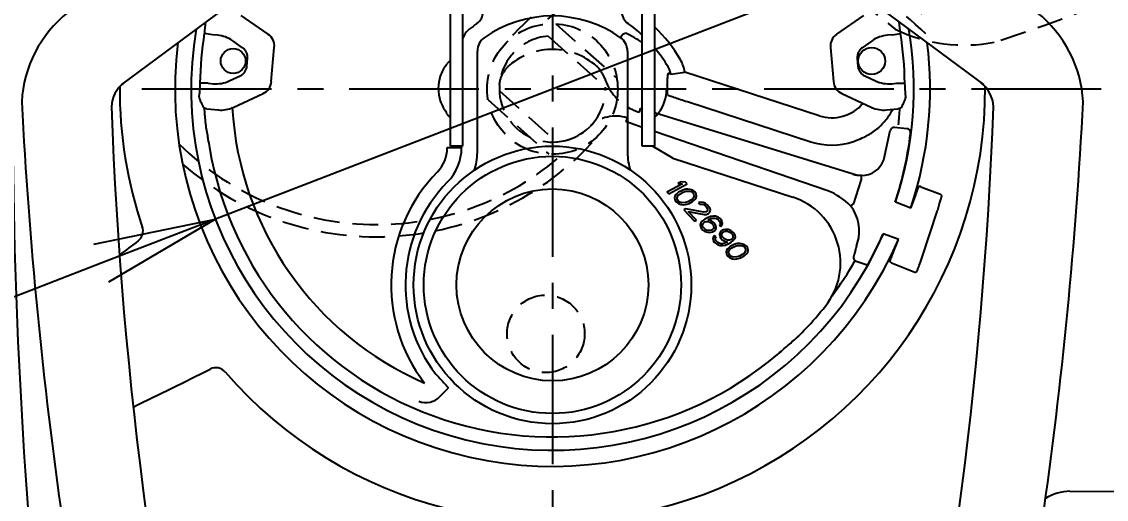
# Model space of a CAD drawing. Extents: x 230 to 4050, y 0 to 2754.
# Drawn here: x 933 to 1198.7, y 2117.4 to 2234.4 of the extents above; entities that cross this region are included whole.
import ezdxf

# ---------------------------------------------------------------- set-up
doc = ezdxf.new("R2010")
doc.units = 0
doc.header["$PDMODE"] = 3
doc.linetypes.add('CENTER', pattern=[50.8, 31.75, -6.35, 6.35, -6.35])
doc.linetypes.add('HIDDEN', pattern=[9.525, 6.35, -3.175])
doc.layers.get('0').update_dxf_attribs({"linetype": 'CONTINUOUS'})
doc.layers.get('DEFPOINTS').update_dxf_attribs({"linetype": 'CONTINUOUS'})
for name, color, linetype in [('DANMEN', 7, 'CONTINUOUS'), ('KIKI-2D2', 7, 'CONTINUOUS'), ('SUNPOU', 7, 'CONTINUOUS')]:
    doc.layers.add(name, color=color, linetype=linetype)
doc.styles.get("Standard").update_dxf_attribs({"font": 'romans.shx', "bigfont": 'extfont.shx'})
doc.dimstyles.get("Standard").update_dxf_attribs({"dimscale": 10, "dimtxt": 2, "dimasz": 3, "dimexe": 1, "dimexo": 1, "dimgap": 0.6, "dimtad": 3, "dimdec": 0, "dimzin": 0, "dimdsep": 46, "dimtxsty": 'STANDARD', "dimblk1": 'OPEN', "dimblk2": 'OPEN', "dimsah": 1, "dimcen": 1.5, "dimadec": 0, "dimazin": 0, "dimtfac": 1, "dimtdec": 0, "dimtmove": 0, "dimatfit": 0, "dimldrblk": 'DOTSMALL', "dimfxl": 1, "dimtvp": 1, "dimtolj": 1, "dimtzin": 0, "dimarcsym": 0})

# ---------------------------------------------------------------- blocks, each defined once
blk = doc.blocks.new('_OPEN')
at = {"color": 0, "linetype": 'ByBlock'}
for p, q in [((-1, 0.1667), (0, 0)), ((0, 0), (-1, -0.1667)), ((0, 0), (-1, 0))]:
    blk.add_line(p, q, dxfattribs=at)
blk = doc.blocks.new('*D29')
at = {"layer": 'DEFPOINTS', "color": 0}
for p in [(1145.61, 2249.82), (980.48, 2186.08)]:
    blk.add_point(p, dxfattribs=at)
at = {"layer": 'SUNPOU', "color": 0, "lineweight": -2}
for p, q in [((1173.59, 2260.63), (1201.58, 2271.43)), ((1145.61, 2249.82), (980.48, 2186.08)), ((952.5, 2175.27), (750.02, 2097.1))]:
    blk.add_line(p, q, dxfattribs=at)
at = {"layer": 'SUNPOU', "color": 0, "lineweight": -2, "xscale": 30, "yscale": 30, "zscale": 30}
for p, rotation in [((1145.61, 2249.82), 201.1096331378531), ((980.48, 2186.08), 21.10963313785311)]:
    blk.add_blockref('_OPEN', p, dxfattribs=dict(at, rotation=rotation))
at = {"layer": 'SUNPOU', "color": 0, "insert": (782.28, 2126.71), "char_height": 20, "attachment_point": 5, "rotation": 21.1096}
blk.add_mtext('\\A1;∅177', dxfattribs=at)
blk = doc.blocks.new('_DotSmall')
at = {"color": 0, "linetype": 'ByBlock', "const_width": 0.5}
blk.add_lwpolyline([(-0.0625, 0, 1), (0.0625, 0, 1)], format="xyb", close=True, dxfattribs=at)
blk = doc.blocks.new('*D27')
at = {"layer": 'DEFPOINTS', "color": 0}
for p in [(899.55, 2557.95), (667.5, 1962.95), (940.05, 1962.95)]:
    blk.add_point(p, dxfattribs=at)
at = {"layer": 'SUNPOU', "color": 0, "lineweight": -2}
for p, q in [((889.55, 2557.95), (657.5, 2557.95)), ((667.5, 2527.95), (667.5, 1992.95)), ((930.05, 1962.95), (657.5, 1962.95))]:
    blk.add_line(p, q, dxfattribs=at)
at = {"layer": 'SUNPOU', "color": 0, "lineweight": -2, "xscale": 30, "yscale": 30, "zscale": 30}
for p, rotation in [((667.5, 2557.95), 90), ((667.5, 1962.95), 270)]:
    blk.add_blockref('_OPEN', p, dxfattribs=dict(at, rotation=rotation))
at = {"layer": 'SUNPOU', "color": 0, "insert": (651.5, 2260.45), "char_height": 20, "attachment_point": 5, "rotation": 90}
blk.add_mtext('\\A1;595', dxfattribs=at)
blk = doc.blocks.new('*D28')
at = {"layer": 'DEFPOINTS', "color": 0}
for p in [(1299.77, 2204.34), (899.55, 2017.95), (1299.77, 1895.8)]:
    blk.add_point(p, dxfattribs=at)
at = {"layer": 'SUNPOU', "color": 0, "lineweight": -2}
for p, q in [((1299.77, 2194.34), (1299.77, 1885.8)), ((899.55, 2007.95), (899.55, 1885.8)), ((929.55, 1895.8), (1269.77, 1895.8))]:
    blk.add_line(p, q, dxfattribs=at)
at = {"layer": 'SUNPOU', "color": 0, "lineweight": -2, "xscale": 30, "yscale": 30, "zscale": 30, "rotation": 180}
blk.add_blockref('_OPEN', (899.55, 1895.8), dxfattribs=at)
at = {"layer": 'SUNPOU', "color": 0, "lineweight": -2, "xscale": 30, "yscale": 30, "zscale": 30}
blk.add_blockref('_OPEN', (1299.77, 1895.8), dxfattribs=at)
at = {"layer": 'SUNPOU', "color": 0, "insert": (1099.66, 1911.8), "char_height": 20, "attachment_point": 5}
blk.add_mtext('\\A1;400', dxfattribs=at)

msp = doc.modelspace()

# ---------------------------------------------------------------- linework, layer by layer
at = {"layer": 'DANMEN', "color": 2, "linetype": 'CENTER'}
for p, q in [((1063.05, 2564.16), (1063.05, 2048.64)), ((1197.45, 2217.95), (960.1, 2217.95)), ((1197.45, 2217.95), (960.1, 2217.95))]:
    msp.add_line(p, q, dxfattribs=at)
at = {"layer": 'DANMEN', "color": 4, "linetype": 'HIDDEN'}
msp.add_line((1055.62, 2305.09), (1147.04, 2232.59), dxfattribs=at)
at = {"layer": 'DANMEN', "color": 1, "linetype": 'HIDDEN'}
for p, q in [((1063.92, 2233.93), (1078.82, 2220.62)), ((1062.04, 2230.91), (1076.04, 2218.42)), ((1050.05, 2217.48), (1064.05, 2204.99)), ((1047.27, 2215.28), (1062.17, 2201.97)), ((1081.11, 2209.9), (1081.43, 2210.83)), ((1081.43, 2209.8), (1081.11, 2209.9)), ((1094.88, 2194.75), (1091.1, 2192.7)), ((1091.53, 2192.25), (1096.08, 2194.71)), ((1094.55, 2195.25), (1093.77, 2194.83)), ((1093.77, 2194.83), (1094.88, 2194.75)), ((1095.65, 2195.17), (1094.55, 2195.25)), ((1096.08, 2194.71), (1095.65, 2195.17)), ((1091.1, 2192.7), (1091.53, 2192.25)), ((1093.31, 2192.07), (1093.07, 2191.71)), ((1093.53, 2192.3), (1093.31, 2192.07)), ((1093.94, 2192.64), (1093.53, 2192.3)), ((1093.6, 2191.31), (1093.89, 2191.92)), ((1093.89, 2191.92), (1094.4, 2192.31)), ((1094.82, 2193.11), (1093.94, 2192.64)), ((1094.4, 2192.31), (1095.08, 2192.68)), ((1095.37, 2193.3), (1094.82, 2193.11)), ((1095.08, 2192.68), (1095.73, 2192.92)), ((1095.73, 2193.38), (1095.37, 2193.3)), ((1096.26, 2193.44), (1095.73, 2193.38)), ((1095.73, 2192.92), (1096.6, 2192.93)), ((1096.77, 2193.37), (1096.26, 2193.44)), ((1096.6, 2192.93), (1097.01, 2192.81)), ((1097.42, 2193.15), (1096.77, 2193.37)), ((1097.01, 2192.81), (1097.46, 2192.49)), ((1097.95, 2192.75), (1097.42, 2193.15)), ((1097.46, 2192.49), (1097.72, 2192.05)), ((1097.72, 2192.05), (1097.74, 2191.72)), ((1098.28, 2192.24), (1097.95, 2192.75)), ((1098.35, 2191.71), (1098.28, 2192.24)), ((1093.07, 2191.71), (1092.99, 2191.32)), ((1092.99, 2191.32), (1093.06, 2190.79)), ((1093.06, 2190.79), (1093.39, 2190.28)), ((1093.39, 2190.28), (1093.92, 2189.88)), ((1093.62, 2190.97), (1093.6, 2191.31)), ((1093.88, 2190.54), (1093.62, 2190.97)), ((1094.33, 2190.22), (1093.88, 2190.54)), ((1093.92, 2189.88), (1094.57, 2189.66)), ((1094.74, 2190.1), (1094.33, 2190.22)), ((1094.57, 2189.66), (1095.08, 2189.59)), ((1095.61, 2190.11), (1094.74, 2190.1)), ((1095.08, 2189.59), (1095.61, 2189.65)), ((1096.26, 2190.35), (1095.61, 2190.11)), ((1095.61, 2189.65), (1095.97, 2189.73)), ((1095.97, 2189.73), (1096.52, 2189.92)), ((1096.94, 2190.72), (1096.26, 2190.35)), ((1096.52, 2189.92), (1097.4, 2190.39)), ((1097.45, 2191.11), (1096.94, 2190.72)), ((1097.4, 2190.39), (1097.81, 2190.73)), ((1097.74, 2191.72), (1097.45, 2191.11)), ((1097.81, 2190.73), (1098.03, 2190.96)), ((1098.03, 2190.96), (1098.27, 2191.32)), ((1098.27, 2191.32), (1098.35, 2191.71)), ((1099.27, 2190.26), (1098.81, 2190.13)), ((1098.81, 2190.13), (1099.17, 2189.75)), ((1099.17, 2189.75), (1099.61, 2189.76)), ((1099.95, 2190.17), (1099.27, 2190.26)), ((1099.61, 2189.76), (1100.02, 2189.64)), ((1100.43, 2189.97), (1099.95, 2190.17)), ((1100.02, 2189.64), (1100.47, 2189.31)), ((1101.03, 2189.5), (1100.43, 2189.97)), ((1100.47, 2189.31), (1100.76, 2189.01)), ((1101.31, 2189.19), (1101.03, 2189.5)), ((1101.65, 2188.69), (1101.31, 2189.19)), ((1095.74, 2188.58), (1095.26, 2188.32)), ((1095.26, 2188.32), (1097.84, 2185.59)), ((1100.17, 2187.77), (1095.74, 2188.58)), ((1098.32, 2185.86), (1096.31, 2187.97)), ((1096.31, 2187.97), (1100.24, 2187.24)), ((1100.7, 2187.83), (1100.17, 2187.77)), ((1100.24, 2187.24), (1100.67, 2187.24)), ((1100.67, 2187.24), (1101.13, 2187.38)), ((1100.89, 2187.94), (1100.7, 2187.83)), ((1100.76, 2189.01), (1101.02, 2188.58)), ((1101.04, 2188.24), (1100.89, 2187.94)), ((1101.02, 2188.58), (1101.04, 2188.24)), ((1101.77, 2186.7), (1101.02, 2186.41)), ((1101.13, 2187.38), (1101.32, 2187.48)), ((1101.32, 2187.48), (1101.64, 2187.77)), ((1101.64, 2187.77), (1101.74, 2188.28)), ((1101.74, 2188.28), (1101.65, 2188.69)), ((1102.4, 2186.81), (1101.77, 2186.7)), ((1103, 2186.79), (1102.4, 2186.81)), ((1103.65, 2186.57), (1103, 2186.79)), ((1104.11, 2186.24), (1103.65, 2186.57)), ((1097.84, 2185.59), (1098.32, 2185.86)), ((1099.4, 2185.18), (1099.23, 2184.74)), ((1099.23, 2184.74), (1099.29, 2184.21)), ((1099.29, 2184.21), (1099.56, 2183.78)), ((1099.74, 2185.59), (1099.4, 2185.18)), ((1100.35, 2186.04), (1099.74, 2185.59)), ((1099.83, 2184.73), (1099.98, 2185.04)), ((1099.85, 2184.4), (1099.83, 2184.73)), ((1099.97, 2184.12), (1099.85, 2184.4)), ((1100.47, 2183.59), (1099.97, 2184.12)), ((1099.98, 2185.04), (1100.2, 2185.27)), ((1100.2, 2185.27), (1100.49, 2185.43)), ((1101.02, 2186.41), (1100.35, 2186.04)), ((1100.49, 2185.43), (1100.85, 2185.51)), ((1100.85, 2185.51), (1101.18, 2185.46)), ((1101.18, 2185.46), (1101.59, 2185.34)), ((1101.19, 2185.92), (1101.38, 2186.03)), ((1102.01, 2185.68), (1101.19, 2185.92)), ((1101.38, 2186.03), (1102.04, 2186.27)), ((1101.59, 2185.34), (1101.91, 2185.17)), ((1101.91, 2185.17), (1102.41, 2184.64)), ((1102.46, 2185.35), (1102.01, 2185.68)), ((1102.04, 2186.27), (1102.4, 2186.35)), ((1102.4, 2186.35), (1102.83, 2186.35)), ((1102.41, 2184.64), (1102.52, 2184.36)), ((1102.82, 2184.97), (1102.46, 2185.35)), ((1102.55, 2184.03), (1102.5, 2183.77)), ((1102.52, 2184.36), (1102.55, 2184.03)), ((1103.08, 2184.54), (1102.82, 2184.97)), ((1102.83, 2186.35), (1103.24, 2186.23)), ((1103.07, 2183.62), (1103.15, 2184.01)), ((1103.15, 2184.01), (1103.08, 2184.54)), ((1103.24, 2186.23), (1103.55, 2186.06)), ((1103.55, 2186.06), (1103.98, 2185.6)), ((1104.12, 2184.99), (1103.97, 2184.68)), ((1103.97, 2184.68), (1104.33, 2184.31)), ((1103.98, 2185.6), (1104.1, 2185.33)), ((1104.1, 2185.33), (1104.12, 2184.99)), ((1104.39, 2185.94), (1104.11, 2186.24)), ((1104.33, 2184.31), (1104.55, 2184.54)), ((1104.66, 2185.51), (1104.39, 2185.94)), ((1104.55, 2184.54), (1104.72, 2184.98)), ((1104.72, 2184.98), (1104.66, 2185.51)), ((1099.56, 2183.78), (1099.91, 2183.4)), ((1099.91, 2183.4), (1100.37, 2183.07)), ((1100.37, 2183.07), (1101.02, 2182.85)), ((1100.78, 2183.41), (1100.47, 2183.59)), ((1101.19, 2183.29), (1100.78, 2183.41)), ((1101.02, 2182.85), (1101.62, 2182.84)), ((1101.62, 2183.3), (1101.19, 2183.29)), ((1101.99, 2183.38), (1101.62, 2183.3)), ((1101.62, 2182.84), (1102.25, 2182.95)), ((1102.28, 2183.54), (1101.99, 2183.38)), ((1102.25, 2182.95), (1102.73, 2183.21)), ((1102.5, 2183.77), (1102.28, 2183.54)), ((1102.55, 2181.85), (1102.38, 2181.42)), ((1102.38, 2181.42), (1102.45, 2180.88)), ((1102.77, 2182.09), (1102.55, 2181.85)), ((1102.73, 2183.21), (1103.07, 2183.62)), ((1103.13, 2181.71), (1102.77, 2182.09)), ((1102.98, 2181.4), (1103.13, 2181.71)), ((1103, 2181.07), (1102.98, 2181.4)), ((1104.13, 2182.82), (1103.95, 2182.39)), ((1103.95, 2182.39), (1104.02, 2181.85)), ((1104.02, 2181.85), (1104.28, 2181.42)), ((1104.47, 2183.24), (1104.13, 2182.82)), ((1104.28, 2181.42), (1104.64, 2181.04)), ((1104.85, 2183.45), (1104.47, 2183.24)), ((1104.56, 2182.37), (1104.7, 2182.68)), ((1104.58, 2182.04), (1104.56, 2182.37)), ((1104.7, 2181.76), (1104.58, 2182.04)), ((1104.7, 2182.68), (1104.92, 2182.91)), ((1105.2, 2181.23), (1104.7, 2181.76)), ((1105.48, 2183.56), (1104.85, 2183.45)), ((1104.92, 2182.91), (1105.12, 2183.02)), ((1105.12, 2183.02), (1105.48, 2183.1)), ((1105.51, 2181.05), (1105.2, 2181.23)), ((1106.08, 2183.54), (1105.48, 2183.56)), ((1105.48, 2183.1), (1105.91, 2183.1)), ((1105.91, 2183.1), (1106.32, 2182.98)), ((1106.73, 2183.32), (1106.08, 2183.54)), ((1106.32, 2182.98), (1106.63, 2182.81)), ((1106.63, 2182.81), (1107.13, 2182.28)), ((1107.19, 2182.99), (1106.73, 2183.32)), ((1107.13, 2181.36), (1106.91, 2181.12)), ((1107.13, 2182.28), (1107.25, 2182)), ((1107.27, 2181.67), (1107.13, 2181.36)), ((1107.55, 2182.62), (1107.19, 2182.99)), ((1107.25, 2182), (1107.27, 2181.67)), ((1107.81, 2182.18), (1107.55, 2182.62)), ((1107.7, 2181.21), (1107.88, 2181.65)), ((1107.88, 2181.65), (1107.81, 2182.18)), ((1102.45, 2180.88), (1102.71, 2180.45)), ((1102.71, 2180.45), (1103, 2180.15)), ((1103.12, 2180.79), (1103, 2181.07)), ((1103, 2180.15), (1103.45, 2179.82)), ((1103.55, 2180.34), (1103.12, 2180.79)), ((1103.45, 2179.82), (1104.1, 2179.6)), ((1103.86, 2180.16), (1103.55, 2180.34)), ((1104.27, 2180.04), (1103.86, 2180.16)), ((1104.1, 2179.6), (1104.7, 2179.59)), ((1104.71, 2180.05), (1104.27, 2180.04)), ((1104.64, 2181.04), (1105.1, 2180.72)), ((1104.7, 2179.59), (1105.33, 2179.7)), ((1105.07, 2180.13), (1104.71, 2180.05)), ((1105.72, 2180.37), (1105.07, 2180.13)), ((1105.1, 2180.72), (1105.91, 2180.47)), ((1105.33, 2179.7), (1106.08, 2179.99)), ((1105.92, 2180.93), (1105.51, 2181.05)), ((1105.92, 2178.76), (1105.68, 2178.4)), ((1105.91, 2180.47), (1105.72, 2180.37)), ((1106.35, 2180.94), (1105.92, 2180.93)), ((1106.14, 2178.99), (1105.92, 2178.76)), ((1106.08, 2179.99), (1106.76, 2180.36)), ((1106.55, 2179.33), (1106.14, 2178.99)), ((1106.21, 2178), (1106.5, 2178.62)), ((1106.71, 2181.02), (1106.35, 2180.94)), ((1106.5, 2178.62), (1107.01, 2179.01)), ((1107.43, 2179.8), (1106.55, 2179.33)), ((1106.91, 2181.12), (1106.71, 2181.02)), ((1106.76, 2180.36), (1107.36, 2180.8)), ((1107.01, 2179.01), (1107.69, 2179.37)), ((1107.36, 2180.8), (1107.7, 2181.21)), ((1107.98, 2179.99), (1107.43, 2179.8)), ((1107.69, 2179.37), (1108.34, 2179.61)), ((1108.34, 2180.07), (1107.98, 2179.99)), ((1108.87, 2180.13), (1108.34, 2180.07)), ((1108.34, 2179.61), (1109.21, 2179.62)), ((1109.38, 2180.06), (1108.87, 2180.13)), ((1109.21, 2179.62), (1109.62, 2179.5)), ((1110.03, 2179.84), (1109.38, 2180.06)), ((1109.62, 2179.5), (1110.07, 2179.18)), ((1110.56, 2179.44), (1110.03, 2179.84)), ((1110.07, 2179.18), (1110.33, 2178.75)), ((1110.33, 2178.75), (1110.35, 2178.41)), ((1110.89, 2178.93), (1110.56, 2179.44)), ((1110.96, 2178.4), (1110.89, 2178.93)), ((1105.68, 2178.4), (1105.6, 2178.01)), ((1105.6, 2178.01), (1105.67, 2177.48)), ((1105.67, 2177.48), (1106, 2176.97)), ((1106, 2176.97), (1106.53, 2176.57)), ((1106.23, 2177.67), (1106.21, 2178)), ((1106.49, 2177.24), (1106.23, 2177.67)), ((1106.94, 2176.91), (1106.49, 2177.24)), ((1106.53, 2176.57), (1107.18, 2176.35)), ((1107.35, 2176.79), (1106.94, 2176.91)), ((1107.18, 2176.35), (1107.69, 2176.28)), ((1108.22, 2176.8), (1107.35, 2176.79)), ((1107.69, 2176.28), (1108.22, 2176.34)), ((1108.87, 2177.04), (1108.22, 2176.8)), ((1108.22, 2176.34), (1108.58, 2176.42)), ((1108.58, 2176.42), (1109.13, 2176.61)), ((1109.55, 2177.41), (1108.87, 2177.04)), ((1109.13, 2176.61), (1110.01, 2177.08)), ((1110.06, 2177.8), (1109.55, 2177.41)), ((1110.01, 2177.08), (1110.42, 2177.42)), ((1110.35, 2178.41), (1110.06, 2177.8)), ((1110.42, 2177.42), (1110.64, 2177.65)), ((1110.64, 2177.65), (1110.88, 2178.01)), ((1110.88, 2178.01), (1110.96, 2178.4))]:
    msp.add_line(p, q, dxfattribs=at)
for centre, radius in [((1063.05, 2217.95), 16), ((1061.43, 2157.97), 9.5)]:
    msp.add_circle(centre, radius, dxfattribs=at)
at = {"layer": 'DANMEN', "color": 4, "linetype": 'HIDDEN'}
for centre, radius, start, end in [((1029.78, 2660.55), 453.82, 288.384, 310.7993), ((1163.86, 2266.93), 38.23, 243.9078, 281.2057)]:
    msp.add_arc(centre, radius, start, end, dxfattribs=at)
at = {"layer": 'DANMEN', "color": 1, "linetype": 'HIDDEN'}
for centre, radius, start, end in [((1106.18, 2182.01), 72.14, 48.8658, 139.7656), ((1106.18, 2182.01), 69.14, 45.6753, 131.6036), ((1063.05, 2217.95), 13, 94.4317, 182.0578), ((1063.06, 2211.43), 16.23, 48.0604, 130.4107), ((1057.12, 2218.41), 7.06, 130.4913, 150.5172), ((1063.05, 2217.95), 13, 175.5249, 314.7149), ((1063.05, 2217.95), 13, 274.4317, 2.0578), ((1088.18, 2224.66), 13, 198.5975, 238.6998), ((1078.52, 2202.32), 9, 71.1525, 134.7151), ((1019.91, 2253.88), 72.13, 228.86, 319.7679), ((1019.91, 2253.88), 69.13, 225.6688, 311.6059)]:
    msp.add_arc(centre, radius, start, end, dxfattribs=at)
for points in [[(1050.09, 2218.96), (1050.16, 2219.98), (1050.48, 2221), (1050.98, 2221.89)], [(1075.86, 2220.52), (1075.48, 2221.65), (1074.79, 2222.7), (1073.9, 2223.5)]]:
    msp.add_open_spline(points, degree=3, dxfattribs=at)
at = {"layer": 'KIKI-2D2', "color": 2}
for p, q in [((1038.05, 2203.96), (1038.05, 2369.96)), ((1041.05, 2369.96), (1041.05, 2203.96)), ((1085.05, 2203.96), (1085.05, 2369.96)), ((1088.05, 2369.96), (1088.05, 2203.96)), ((1038.05, 2278.85), (957.47, 2219.04)), ((1088.05, 2278.85), (1168.63, 2219.04)), ((993.43, 2231.35), (986.81, 2235.98)), ((1139.28, 2235.98), (1132.67, 2231.35)), ((979.76, 2231.24), (977.79, 2231.55)), ((980.98, 2231.13), (979.76, 2231.24)), ((987.16, 2228.07), (984.73, 2229.76)), ((1080.32, 2231.34), (1079.74, 2230.53)), ((1141.36, 2229.76), (1138.94, 2228.07)), ((1146.33, 2231.24), (1145.12, 2231.13)), ((1146.33, 2231.24), (1148.31, 2231.55)), ((994.19, 2219.77), (994.93, 2228.14)), ((1044.67, 2202.4), (1044.67, 2227.26)), ((1081.43, 2227.26), (1081.43, 2202.4)), ((1131.17, 2228.14), (1131.9, 2219.77)), ((988.22, 2223.57), (988.38, 2225.44)), ((1037.05, 2223.85), (1037.7, 2224.62)), ((1037.05, 2223.85), (1037.05, 2223.85)), ((1137.71, 2225.44), (1137.88, 2223.57)), ((983.88, 2219.94), (986.56, 2221.19)), ((1092.03, 2221.56), (1095.48, 2222.08)), ((1128.37, 2211.39), (1095.48, 2222.08)), ((1139.54, 2221.19), (1142.22, 2219.94)), ((978.72, 2219.35), (976.72, 2219.38)), ((978.72, 2219.35), (979.94, 2219.25)), ((1091.18, 2218.84), (1091.18, 2216.82)), ((1146.16, 2219.25), (1147.37, 2219.35)), ((1147.37, 2219.35), (1149.37, 2219.38)), ((984.84, 2213.46), (992.17, 2216.87)), ((1092.65, 2216), (1092.71, 2215.98)), ((1133.93, 2216.87), (1141.25, 2213.46)), ((984.62, 2213.41), (984.56, 2213.35)), ((984.62, 2213.41), (984.59, 2213.36)), ((1084.35, 2212.24), (1084.64, 2213.18)), ((1085.05, 2213.06), (1084.64, 2213.18)), ((1096.11, 2214.85), (1126.31, 2205.04)), ((978.43, 2213.07), (981.24, 2212.82)), ((1037.05, 2212.3), (1037.05, 2212.08)), ((1137.8, 2196.78), (1088.05, 2212.13)), ((1144.86, 2212.82), (1147.67, 2213.07)), ((1085.05, 2208.56), (1081.43, 2209.8)), ((1149.89, 2208.2), (1146.87, 2208.53)), ((1130.52, 2193.04), (1088.05, 2207.54)), ((1144.21, 2200.62), (1145.78, 2207.75)), ((1037.3, 2203.59), (1040.8, 2203.59)), ((1041.05, 2203.96), (1038.05, 2203.96)), ((1040.8, 2203.96), (1040.8, 2203.59)), ((1088.05, 2203.96), (1085.05, 2203.96)), ((1092.56, 2201.01), (1087.54, 2203.96)), ((1092.56, 2201.01), (1121.9, 2191.48)), ((1138.03, 2193.5), (1138.77, 2195.76)), ((1130.52, 2193.04), (1130.52, 2193.04)), ((1136.87, 2189.94), (1138.03, 2193.5)), ((1152.14, 2192.47), (1150.79, 2188.76)), ((1152.01, 2192.12), (1151.87, 2191.74)), ((1152.25, 2192.77), (1152.14, 2192.47)), ((1152.35, 2193.03), (1152.25, 2192.77)), ((1152.43, 2193.25), (1152.35, 2193.03)), ((1153.26, 2194.01), (1153.17, 2194.03)), ((1153.26, 2194.01), (1158.09, 2192.15)), ((1150.82, 2188.75), (1147.09, 2190.22)), ((1153.54, 2176.53), (1157.34, 2188.19)), ((1147.88, 2181.07), (1144.07, 2182.5)), ((1137.55, 2179.49), (1137.8, 2180.34)), ((1146.29, 2177.23), (1147.85, 2181.08)), ((1145.98, 2176.46), (1146.06, 2176.67)), ((1146.06, 2176.67), (1146.17, 2176.93)), ((1146.17, 2176.93), (1146.29, 2177.23)), ((1146.43, 2177.57), (1146.58, 2177.95)), ((1153.19, 2175.53), (1153.36, 2176.01)), ((1153.36, 2176.01), (1153.54, 2176.53)), ((1137.49, 2175.74), (1139.91, 2174.96)), ((1146.09, 2175.33), (1146.01, 2175.38)), ((1146.09, 2175.33), (1151.86, 2173.12)), ((1152.52, 2173.7), (1152.59, 2173.88)), ((1152.59, 2173.88), (1152.67, 2174.1)), ((1152.67, 2174.1), (1152.77, 2174.38)), ((1152.77, 2174.38), (1152.89, 2174.71)), ((1152.89, 2174.71), (1153.03, 2175.09)), ((1153.03, 2175.09), (1153.19, 2175.53)), ((1151.86, 2173.12), (1152.02, 2173.09)), ((1035.48, 2142.65), (1037.61, 2144.76)), ((1189.83, 2119.4), (1208.89, 2119.38))]:
    msp.add_line(p, q, dxfattribs=at)
for points in [[(1153.17, 2194.03), (1152.98, 2194.03), (1152.82, 2193.97), (1152.71, 2193.88), (1152.65, 2193.8), (1152.63, 2193.75), (1152.61, 2193.72), (1152.6, 2193.68), (1152.58, 2193.65), (1152.56, 2193.6), (1152.54, 2193.55), (1152.52, 2193.49), (1152.49, 2193.42), (1152.43, 2193.25)], [(1137.55, 2179.49), (1137.47, 2179.2), (1137.38, 2178.91), (1137.31, 2178.65), (1137.23, 2178.4), (1137.17, 2178.17), (1137.11, 2177.96), (1137.05, 2177.77), (1137.01, 2177.6), (1136.96, 2177.45), (1136.93, 2177.32), (1136.9, 2177.21), (1136.87, 2177.12), (1136.85, 2177.04), (1136.84, 2176.98), (1136.82, 2176.92), (1136.81, 2176.83), (1136.8, 2176.69), (1136.82, 2176.5), (1136.89, 2176.3), (1137, 2176.1), (1137.16, 2175.93), (1137.36, 2175.8), (1137.49, 2175.74)], [(1146.01, 2175.38), (1145.87, 2175.5), (1145.79, 2175.65), (1145.77, 2175.8), (1145.78, 2175.9), (1145.79, 2175.95), (1145.8, 2175.98), (1145.81, 2176.02), (1145.83, 2176.06), (1145.84, 2176.1), (1145.86, 2176.15), (1145.89, 2176.22), (1145.91, 2176.29), (1145.98, 2176.46)], [(1152.02, 2173.09), (1152.18, 2173.14), (1152.3, 2173.22), (1152.35, 2173.29), (1152.37, 2173.33), (1152.38, 2173.36), (1152.39, 2173.38), (1152.41, 2173.42), (1152.43, 2173.46), (1152.44, 2173.51), (1152.47, 2173.56), (1152.52, 2173.7)]]:
    msp.add_lwpolyline(points, dxfattribs=at)
for centre, radius in [((984.85, 2224.81), 3.05), ((1141.25, 2224.81), 3.31), ((1141.25, 2224.81), 3.31), ((1063.05, 2169.96), 34), ((1063.05, 2169.96), 31.5), ((1063.05, 2169.96), 23.5)]:
    msp.add_circle(centre, radius, dxfattribs=at)
for centre, radius, start, end in [((2330.72, 2217.97), 1399.95, 174.93166, 186.79822), ((963.08, 2213.17), 30.08, 128.5016, 176.8927), ((1062.9, 2223.49), 85.49, 172.6946, 174.5857), ((1042.55, 2236.86), 3.5, 304.4743, 359.9973), ((1063.05, 2206.98), 28.86, 54.6574, 125.3426), ((1083.55, 2236.86), 3.5, 180.0027, 235.5257), ((1063.2, 2223.49), 85.49, 5.4143, 7.3054), ((1163.02, 2213.17), 30.08, 3.1073, 51.4984), ((1063.05, 2217.95), 88.5, 170.452, 336.3693), ((1063.05, 2206.98), 32.73, 124.4509, 128.4718), ((1063.05, 2206.98), 32.73, 47.7279, 55.5491), ((1063.05, 2206.98), 36.23, 29.995, 46.3236), ((1063.05, 2217.95), 88.5, 341.798, 9.5518), ((1063.05, 2217.97), 92.45, 172.9522, 336.4927), ((1062.05, 2218.05), 85.34, 170.8954, 179.1046), ((980.31, 2223.44), 7.72, 54.9819, 85.0181), ((1048.67, 2227.26), 4, 125.3427, 179.9999), ((1077.43, 2227.26), 4, 0.0001, 54.6573), ((1153.27, 2058.1), 187.97, 112.6109, 112.8335), ((1069.02, 2205.81), 28.46, 55.7249, 65.1213), ((1145.79, 2223.44), 7.72, 94.9819, 125.0181), ((1064.04, 2218.05), 85.34, 0.8954, 9.1046), ((1063.05, 2217.95), 92.5, 341.798, 7.0308), ((1063.05, 2206.98), 32.73, 29.995, 40.0918), ((1037.85, 2224.48), 0.2, 0.0001, 136.4981), ((1085.26, 2209.68), 13.68, 60.3587, 62.6994), ((963.08, 2213.17), 8.08, 128.5016, 176.8927), ((1063.05, 2217.97), 106, 179.6859, 198.7528), ((1061.94, 2212.55), 85.49, 175.4143, 177.4178), ((980.61, 2226.94), 7.72, 264.9819, 295.0181), ((1063.05, 2217.97), 106, 220.8466, 0.3118), ((1145.49, 2226.94), 7.72, 244.9819, 275.0181), ((1064.16, 2212.55), 85.49, 2.5822, 4.5857), ((1163.02, 2213.17), 8.08, 3.1073, 51.4984), ((980.34, 2216.23), 3.8, 177.444, 178.0911), ((1081.52, 2217.85), 9.49, 322.7508, 0.6597), ((1171.05, 2446.44), 243.41, 251.2236, 252.0682), ((1145.76, 2216.23), 3.8, 1.9089, 2.556), ((2066.09, 2273.22), 1134.54, 182.95161, 193.39075), ((1983.85, 2251.49), 1029.53, 182.10821, 193.32471), ((984.55, 2217.59), 8.1, 200.229, 211.2888), ((1063.05, 2217.96), 85.44, 183.1265, 183.4574), ((1063.05, 2217.96), 78.56, 183.3261, 246.4817), ((1088.18, 2224.66), 13, 238.6998, 252.8498), ((1131.48, 2220.96), 10.06, 252, 319.5917), ((142.25, 2251.49), 1029.53, 346.67529, 357.89179), ((1063.05, 2217.96), 85.24, 354.0996, 356.7957), ((60.01, 2273.22), 1134.54, 346.60925, 357.04839), ((1044.63, 2217.88), 9.55, 217.2122, 217.4466), ((1044.72, 2217.96), 9.67, 217.5235, 223.5019), ((1037.85, 2211.45), 0.2, 223.5019, 359.9999), ((1088.25, 2211.45), 0.2, 180.0001, 316.4981), ((1081.38, 2217.96), 9.67, 316.4981, 322.4765), ((1081.47, 2217.88), 9.55, 322.5534, 322.7876), ((1131.48, 2220.96), 16.94, 321.3377, 331.7997), ((993.02, 2211.53), 15.09, 187.4104, 188.0058), ((1062.89, 2221.39), 85.66, 188.031, 190.2499), ((1131.95, 2221.44), 16.99, 296.4943, 307.4286), ((1136.85, 2215.04), 8.92, 307.4494, 308.4669), ((1132.72, 2219.95), 15.34, 312.4189, 321.4055), ((1146.76, 2207.54), 1, 83.7925, 167.5865), ((1149.78, 2207.21), 1, 353.1296, 83.7925), ((1131.95, 2221.45), 16.99, 295.8973, 296.4936), ((1063.97, 2217.55), 87.43, 341.7638, 353.1296), ((1063.05, 2217.96), 85.24, 189.6992, 310.3008), ((1028.8, 2203.59), 8.5, 315.5241, 0.0001), ((1028.8, 2203.59), 12, 315.5262, 359.998), ((1131.48, 2220.96), 16.74, 252, 288.5509), ((1031.57, 2202.42), 13.1, 339.7539, 359.9205), ((1094.53, 2202.42), 13.1, 180.0794, 200.2445), ((1138.83, 2202.43), 5.68, 268.8498, 341.4651), ((1063.05, 2169.96), 39.5, 135.5243, 217.4767), ((1063.05, 2169.96), 36, 135.5243, 217.4768), ((1123.35, 2176.21), 18.3, 45.8522, 66.9276), ((1157.95, 2191.78), 0.396, 37.563, 46.6051), ((1116.7, 2175.36), 16.93, 321.2369, 72.1185), ((1128.21, 2183.17), 10, 343.5104, 37.9865), ((959.77, 2183.13), 3, 306.6227, 22.4965), ((1063.97, 2217.55), 87.43, 330.9162, 336.367), ((1718.21, 1162.74), 1268.38, 126.62268, 126.88026), ((1063.05, 2217.96), 85.24, 323.5032, 330.4591), ((1140.06, 2175.44), 0.5, 251.9846, 309.4711), ((1063.05, 2217.96), 85.44, 316.5426, 321.4904), ((1084.72, 2197.34), 55.52, 314.1513, 316.6103), ((1065.37, 2220.49), 85.66, 309.7501, 311.969), ((1112.56, 2168.02), 15.09, 311.9942, 312.59), ((408.93, 3282.29), 1268.38, 295.76965, 296.72045), ((980.6, 2146.68), 3, 40.8466, 116.7204), ((1064.77, 2188.73), 50.71, 233.325, 233.8391), ((1032.1, 2145.63), 4.5, 246.7843, 318.6291), ((1189.81, 2108.54), 10.86, 89.9276, 123.4318)]:
    msp.add_arc(centre, radius, start, end, dxfattribs=at)
for centre, major_axis, ratio, start_param, end_param in [((987.7, 2226.72), (6.92, 3.23), 0.654654, -0.361367, 0.361367), ((1138.39, 2226.72), (6.92, -3.23), 0.654654, -3.50296, -2.780226), ((987.33, 2222.42), (6.26, -4.38), 0.654654, -0.361367, 0.361367), ((1138.77, 2222.42), (-6.26, -4.38), 0.654654, -0.361367, 0.361367), ((980.58, 2227.08), (2.5, -14.18), 0.694747, -0.18405, 0.18405), ((1145.51, 2227.08), (-2.5, -14.18), 0.694747, -0.18405, 0.18405)]:
    msp.add_ellipse(centre, major_axis=major_axis, ratio=ratio, start_param=start_param, end_param=end_param, dxfattribs=at)
for points in [[(1042.69, 2232.61), (1041.94, 2232.02), (1041.35, 2231.17), (1041.05, 2230.26)], [(1095.48, 2222.08), (1095.32, 2223.13), (1094.96, 2224.17), (1094.43, 2225.1)], [(1092.03, 2221.56), (1091.93, 2222.19), (1091.71, 2222.8), (1091.4, 2223.35)], [(1138.71, 2196.75), (1138.03, 2196.72), (1137.33, 2196.81), (1136.68, 2197.01)], [(1158.09, 2192.15), (1158.13, 2192.13), (1158.18, 2192.11), (1158.22, 2192.07)], [(1158.26, 2192.02), (1158.3, 2191.98), (1158.32, 2191.92), (1158.33, 2191.86)], [(1158.33, 2191.86), (1158.35, 2191.8), (1158.34, 2191.73), (1158.33, 2191.67)]]:
    msp.add_open_spline(points, degree=3, dxfattribs=at)
for points, knots in [([(988.38, 2225.44), (988.41, 2225.69), (988.38, 2226.2), (988.16, 2226.93), (987.74, 2227.58), (987.37, 2227.92), (987.16, 2228.07)], [0, 0, 0, 0, 0.250013, 0.5, 0.749987, 1, 1, 1, 1]), ([(1138.94, 2228.07), (1138.73, 2227.92), (1138.35, 2227.58), (1137.94, 2226.93), (1137.71, 2226.2), (1137.69, 2225.69), (1137.71, 2225.44)], [0, 0, 0, 0, 0.250013, 0.5, 0.749987, 1, 1, 1, 1]), ([(1037.05, 2223.85), (1036.42, 2223.03), (1035.43, 2221.18), (1034.92, 2218.08), (1035.43, 2214.98), (1036.42, 2213.12), (1037.05, 2212.3)], [0, 0, 0, 0, 0.250216, 0.500001, 0.749786, 1, 1, 1, 1]), ([(986.56, 2221.19), (986.79, 2221.3), (987.22, 2221.57), (987.74, 2222.14), (988.09, 2222.81), (988.2, 2223.31), (988.22, 2223.57)], [0, 0, 0, 0, 0.250013, 0.5, 0.749987, 1, 1, 1, 1]), ([(1091.18, 2218.84), (1091.21, 2219.39), (1091.26, 2220.32), (1091.34, 2221.25), (1091.4, 2221.62)], [0, 0, 0, 0, 0.588515, 1, 1, 1, 1]), ([(1091.4, 2221.62), (1091.41, 2221.66), (1091.43, 2221.73), (1091.49, 2221.85), (1091.54, 2221.83)], [0, 0, 0, 0, 0.433255, 1, 1, 1, 1]), ([(1137.88, 2223.57), (1137.9, 2223.31), (1138.01, 2222.81), (1138.36, 2222.14), (1138.88, 2221.57), (1139.31, 2221.3), (1139.54, 2221.19)], [0, 0, 0, 0, 0.250013, 0.5, 0.749987, 1, 1, 1, 1]), ([(976.95, 2214.79), (976.86, 2215.04), (976.66, 2215.54), (976.54, 2216.08), (976.54, 2216.36)], [0, 0, 0, 0, 0.492607, 1, 1, 1, 1]), ([(1091.3, 2216.48), (1091.28, 2216.49), (1091.27, 2216.54), (1091.23, 2216.65), (1091.2, 2216.75), (1091.18, 2216.82)], [0, 0, 0, 0, 0.161753, 0.417488, 1, 1, 1, 1]), ([(1091.3, 2216.48), (1091.38, 2216.44), (1091.83, 2216.28), (1092.28, 2216.13), (1092.65, 2216)], [0, 0, 0, 0, 0.190416, 1, 1, 1, 1]), ([(1149.56, 2216.36), (1149.56, 2216.08), (1149.44, 2215.54), (1149.24, 2215.04), (1149.15, 2214.79)], [0, 0, 0, 0, 0.507393, 1, 1, 1, 1]), ([(978.43, 2213.07), (978.29, 2213.08), (978, 2213.15), (977.75, 2213.3), (977.63, 2213.38)], [0, 0, 0, 0, 0.499787, 1, 1, 1, 1]), ([(1148.47, 2213.38), (1148.35, 2213.3), (1148.1, 2213.15), (1147.81, 2213.08), (1147.67, 2213.07)], [0, 0, 0, 0, 0.500213, 1, 1, 1, 1]), ([(1149.15, 2214.79), (1149.1, 2214.66), (1148.91, 2214.18), (1148.67, 2213.71), (1148.47, 2213.38)], [0, 0, 0, 0, 0.255313, 1, 1, 1, 1]), ([(977.76, 2212.81), (977.78, 2212.6), (977.83, 2211.81), (977.89, 2211.01), (977.95, 2210.44)], [0, 0, 0, 0, 0.269919, 1, 1, 1, 1]), ([(977.95, 2210.44), (977.96, 2210.35), (977.99, 2210.07), (978.03, 2209.78), (978.05, 2209.58)], [0, 0, 0, 0, 0.290662, 1, 1, 1, 1]), ([(1142.4, 2208.05), (1142.45, 2208.09), (1142.68, 2208.27), (1142.9, 2208.47), (1143.07, 2208.62)], [0, 0, 0, 0, 0.20753, 1, 1, 1, 1]), ([(978.6, 2206.15), (978.63, 2206.01), (978.77, 2205.16), (978.91, 2204.31), (979.03, 2203.6)], [0, 0, 0, 0, 0.166652, 1, 1, 1, 1]), ([(1136.81, 2205.09), (1137.08, 2205.18), (1137.95, 2205.5), (1138.79, 2205.88), (1139.37, 2206.16)], [0, 0, 0, 0, 0.305625, 1, 1, 1, 1]), ([(1138.72, 2196.67), (1138.72, 2196.69), (1138.71, 2196.7), (1138.72, 2196.75), (1138.72, 2196.67)], [0, 0, 0, 0, 0.751564, 1, 1, 1, 1]), ([(1138.77, 2195.76), (1138.76, 2195.86), (1138.75, 2196.16), (1138.73, 2196.47), (1138.72, 2196.67)], [0, 0, 0, 0, 0.315427, 1, 1, 1, 1]), ([(1136.09, 2189.34), (1136.09, 2189.33), (1136.12, 2189.37), (1136.15, 2189.38), (1136.23, 2189.44), (1136.37, 2189.54), (1136.59, 2189.72), (1136.77, 2189.86), (1136.87, 2189.94)], [0, 0, 0, 0, 0.018229, 0.074161, 0.165984, 0.289914, 0.614843, 1, 1, 1, 1]), ([(1158.33, 2191.67), (1158.33, 2191.66), (1158.32, 2191.63), (1158.32, 2191.59), (1158.29, 2191.5), (1158.25, 2191.33), (1158.16, 2191.04), (1158.04, 2190.61), (1157.89, 2190.09), (1157.66, 2189.27), (1157.47, 2188.63), (1157.34, 2188.19)], [0, 0, 0, 0, 0.005046, 0.019595, 0.043596, 0.076808, 0.16947, 0.293963, 0.445473, 0.61813, 1, 1, 1, 1]), ([(1122.77, 2156.91), (1122.81, 2156.95), (1123.03, 2157.14), (1123.23, 2157.34), (1123.4, 2157.5)], [0, 0, 0, 0, 0.20725, 1, 1, 1, 1]), ([(1118.18, 2152.95), (1118.39, 2153.13), (1119.04, 2153.68), (1119.69, 2154.25), (1120.15, 2154.63)], [0, 0, 0, 0, 0.311456, 1, 1, 1, 1]), ([(1034.84, 2147.79), (1034.96, 2147.65), (1035.87, 2146.63), (1036.77, 2145.6), (1037.61, 2144.76)], [0, 0, 0, 0, 0.133298, 1, 1, 1, 1])]:
    msp.add_open_spline(points, degree=3, knots=knots, dxfattribs=at)

# ---------------------------------------------------------------- dimensions: what is measured, and where the dimension line sits
at = {"layer": 'SUNPOU'}
dim = msp.add_linear_dim(base=(667.5, 1962.95), p1=(899.55, 2557.95), p2=(940.05, 1962.95), angle=90, dimstyle='STANDARD', override={"dimarcsym": 1}, dxfattribs=at)
dim.commit()
dim.dimension.update_dxf_attribs({"geometry": '*D27', "text_midpoint": (667.5, 2260.45), "dimtype": 160})
dim = msp.add_diameter_dim_2p(p1=(1145.61, 2249.82), p2=(980.48, 2186.08), dimstyle='STANDARD', override={"dimtol": 0, "dimlim": 0, "dimtp": 0, "dimtm": 0, "dimtfac": 1, "dimtdec": 0, "dimtolj": 1, "dimtzin": 0}, dxfattribs=at)
dim.commit()
dim.dimension.update_dxf_attribs({"geometry": '*D29', "text_midpoint": (788.04, 2111.78), "dimtype": 163})
dim = msp.add_linear_dim(base=(1299.77, 1895.8), p1=(899.55, 2017.95), p2=(1299.77, 2204.34), dimstyle='STANDARD', override={"dimarcsym": 1}, dxfattribs=at)
dim.commit()
dim.dimension.update_dxf_attribs({"geometry": '*D28', "text_midpoint": (1099.66, 1911.8)})

doc.saveas('drawing.dxf')
